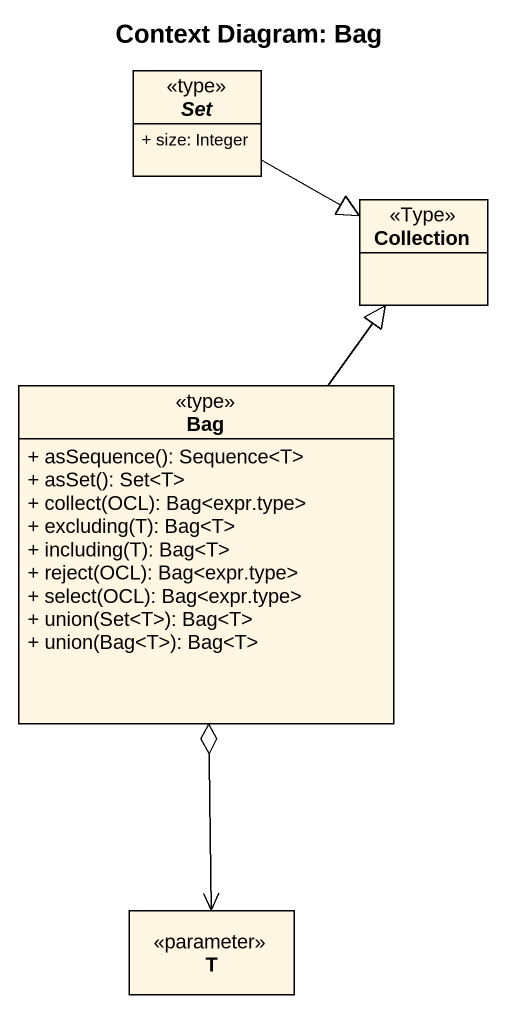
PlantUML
@startuml
title Context Diagram: Bag
hide circle
hide empty members
skinparam classAttributeIconSize 0
abstract class "Set" as Set_ <<type>> {
  + size: Integer
}
class Collection <<Type>>
class Bag <<type>> {
  + asSequence(): Sequence<T>
  + asSet(): Set<T>
  + collect(OCL): Bag<expr.type>
  + excluding(T): Bag<T>
  + including(T): Bag<T>
  + reject(OCL): Bag<expr.type>
  + select(OCL): Bag<expr.type>
  + union(Set<T>): Bag<T>
  + union(Bag<T>): Bag<T>
}
class T <<parameter>>
Set_ -right-|> Collection
Bag -up-|> Collection
T <-up-o Bag
@enduml
